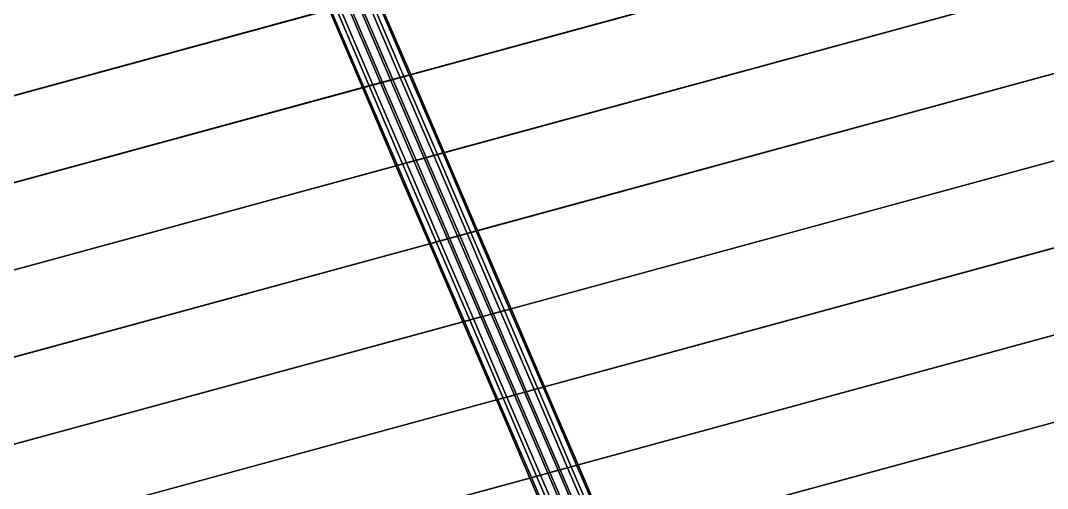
# Model space of a CAD drawing. Extents: x 2629709 to 3675628, y 1179 to 102095.
# Drawn here: x 2652340 to 2664888, y 81384 to 87104 of the extents above; entities that cross this region are included whole.
import ezdxf

# ---------------------------------------------------------------- set-up
doc = ezdxf.new("R2010")
doc.units = 0
doc.header["$LTSCALE"] = 550
doc.header["$MEASUREMENT"] = 0
for name, color, linetype in [('3DF-기초', 4, 'Continuous'), ('3DF-방호벽', 9, 'Continuous'), ('3DF-슬래브', 8, 'Continuous'), ('3DF-포장', 250, 'Continuous')]:
    doc.layers.add(name, color=color, linetype=linetype)

msp = doc.modelspace()

# ---------------------------------------------------------------- linework, layer by layer
at = {"layer": '3DF-기초'}
for points in [[(2651125, 71625, 102250), (2649027, 76613, 102250), (2669000, 82057, 102250), (2671166, 77096, 102250)], [(2649027, 76613, 102250), (2649027, 76613, 102350), (2669000, 82057, 102350), (2669000, 82057, 102250)], [(2649027, 76613, 102350), (2651125, 71625, 102350), (2671166, 77096, 102350), (2669000, 82057, 102350)]]:
    msp.add_3dface(points, dxfattribs=at)
at = {"layer": '3DF-방호벽'}
for points in [[(2657107, 86444, 111716), (2656518, 86284, 111746), (2656109, 87238, 111707), (2656698, 87398, 111676)], [(2656862, 86378, 113078), (2656887, 86384, 113053), (2656478, 87339, 113014), (2656453, 87332, 113039)], [(2656887, 86384, 113053), (2656979, 86409, 112121), (2656570, 87364, 112081), (2656478, 87339, 113014)], [(2656979, 86409, 112121), (2657025, 86422, 111994), (2656616, 87376, 111954), (2656570, 87364, 112081)], [(2657025, 86422, 111994), (2657089, 86439, 111898), (2656680, 87394, 111858), (2656616, 87376, 111954)], [(2657089, 86439, 111898), (2657107, 86444, 111839), (2656698, 87398, 111799), (2656680, 87394, 111858)], [(2657107, 86444, 111839), (2657107, 86444, 111716), (2656698, 87398, 111676), (2656698, 87398, 111799)], [(2656518, 86284, 111869), (2656536, 86289, 111926), (2656127, 87243, 111887), (2656109, 87238, 111830)], [(2656518, 86284, 111746), (2656518, 86284, 111869), (2656109, 87238, 111830), (2656109, 87238, 111707)], [(2656536, 86289, 111926), (2656600, 86306, 112016), (2656191, 87260, 111976), (2656127, 87243, 111887)], [(2656600, 86306, 112016), (2656646, 86319, 112138), (2656237, 87273, 112099), (2656191, 87260, 111976)], [(2656646, 86319, 112138), (2656738, 86344, 113061), (2656329, 87298, 113022), (2656237, 87273, 112099)], [(2656738, 86344, 113061), (2656763, 86350, 113083), (2656354, 87305, 113044), (2656329, 87298, 113022)], [(2656763, 86350, 113083), (2656862, 86378, 113078), (2656453, 87332, 113039), (2656354, 87305, 113044)], [(2657516, 85490, 111755), (2656927, 85329, 111786), (2656518, 86284, 111746), (2657107, 86444, 111716)], [(2657055, 85364, 112177), (2657147, 85389, 113101), (2656738, 86344, 113061), (2656646, 86319, 112138)], [(2657147, 85389, 113101), (2657172, 85396, 113123), (2656763, 86350, 113083), (2656738, 86344, 113061)], [(2657172, 85396, 113123), (2657271, 85423, 113118), (2656862, 86378, 113078), (2656763, 86350, 113083)], [(2657271, 85423, 113118), (2657296, 85430, 113093), (2656887, 86384, 113053), (2656862, 86378, 113078)], [(2657296, 85430, 113093), (2657388, 85455, 112160), (2656979, 86409, 112121), (2656887, 86384, 113053)], [(2657388, 85455, 112160), (2657434, 85468, 112033), (2657025, 86422, 111994), (2656979, 86409, 112121)], [(2657434, 85468, 112033), (2657498, 85485, 111937), (2657089, 86439, 111898), (2657025, 86422, 111994)], [(2657498, 85485, 111937), (2657516, 85490, 111878), (2657107, 86444, 111839), (2657089, 86439, 111898)], [(2657516, 85490, 111878), (2657516, 85490, 111755), (2657107, 86444, 111716), (2657107, 86444, 111839)], [(2656927, 85329, 111909), (2656945, 85334, 111966), (2656536, 86289, 111926), (2656518, 86284, 111869)], [(2656927, 85329, 111786), (2656927, 85329, 111909), (2656518, 86284, 111869), (2656518, 86284, 111746)], [(2656945, 85334, 111966), (2657009, 85352, 112055), (2656600, 86306, 112016), (2656536, 86289, 111926)], [(2657009, 85352, 112055), (2657055, 85364, 112177), (2656646, 86319, 112138), (2656600, 86306, 112016)], [(2657925, 84536, 111795), (2657336, 84375, 111825), (2656927, 85329, 111786), (2657516, 85490, 111755)], [(2657706, 84476, 113132), (2657797, 84501, 112200), (2657388, 85455, 112160), (2657296, 85430, 113093)], [(2657797, 84501, 112200), (2657843, 84513, 112073), (2657434, 85468, 112033), (2657388, 85455, 112160)], [(2657843, 84513, 112073), (2657907, 84531, 111977), (2657498, 85485, 111937), (2657434, 85468, 112033)], [(2657907, 84531, 111977), (2657925, 84536, 111918), (2657516, 85490, 111878), (2657498, 85485, 111937)], [(2657925, 84536, 111918), (2657925, 84536, 111795), (2657516, 85490, 111755), (2657516, 85490, 111878)], [(2657336, 84375, 111948), (2657354, 84380, 112005), (2656945, 85334, 111966), (2656927, 85329, 111909)], [(2657354, 84380, 112005), (2657419, 84398, 112095), (2657009, 85352, 112055), (2656945, 85334, 111966)], [(2657419, 84398, 112095), (2657464, 84410, 112217), (2657055, 85364, 112177), (2657009, 85352, 112055)], [(2657464, 84410, 112217), (2657556, 84435, 113140), (2657147, 85389, 113101), (2657055, 85364, 112177)], [(2657556, 84435, 113140), (2657581, 84442, 113162), (2657172, 85396, 113123), (2657147, 85389, 113101)], [(2657581, 84442, 113162), (2657680, 84469, 113157), (2657271, 85423, 113118), (2657172, 85396, 113123)], [(2657680, 84469, 113157), (2657706, 84476, 113132), (2657296, 85430, 113093), (2657271, 85423, 113118)], [(2657336, 84375, 111825), (2657336, 84375, 111948), (2656927, 85329, 111909), (2656927, 85329, 111786)], [(2658334, 83581, 111834), (2657746, 83421, 111864), (2657336, 84375, 111825), (2657925, 84536, 111795)], [(2657990, 83488, 113202), (2658090, 83515, 113197), (2657680, 84469, 113157), (2657581, 84442, 113162)], [(2658090, 83515, 113197), (2658115, 83522, 113172), (2657706, 84476, 113132), (2657680, 84469, 113157)], [(2658115, 83522, 113172), (2658206, 83547, 112239), (2657797, 84501, 112200), (2657706, 84476, 113132)], [(2658206, 83547, 112239), (2658252, 83559, 112112), (2657843, 84513, 112073), (2657797, 84501, 112200)], [(2658252, 83559, 112112), (2658316, 83577, 112016), (2657907, 84531, 111977), (2657843, 84513, 112073)], [(2658316, 83577, 112016), (2658334, 83581, 111957), (2657925, 84536, 111918), (2657907, 84531, 111977)], [(2658334, 83581, 111957), (2658334, 83581, 111834), (2657925, 84536, 111795), (2657925, 84536, 111918)], [(2657746, 83421, 111987), (2657763, 83426, 112044), (2657354, 84380, 112005), (2657336, 84375, 111948)], [(2657746, 83421, 111864), (2657746, 83421, 111987), (2657336, 84375, 111948), (2657336, 84375, 111825)], [(2657763, 83426, 112044), (2657828, 83443, 112134), (2657419, 84398, 112095), (2657354, 84380, 112005)], [(2657828, 83443, 112134), (2657873, 83456, 112256), (2657464, 84410, 112217), (2657419, 84398, 112095)], [(2657873, 83456, 112256), (2657965, 83481, 113179), (2657556, 84435, 113140), (2657464, 84410, 112217)], [(2657965, 83481, 113179), (2657990, 83488, 113202), (2657581, 84442, 113162), (2657556, 84435, 113140)], [(2658743, 82627, 111874), (2658155, 82467, 111904), (2657746, 83421, 111864), (2658334, 83581, 111834)], [(2658661, 82605, 112152), (2658725, 82622, 112056), (2658316, 83577, 112016), (2658252, 83559, 112112)], [(2658725, 82622, 112056), (2658743, 82627, 111997), (2658334, 83581, 111957), (2658316, 83577, 112016)], [(2658743, 82627, 111997), (2658743, 82627, 111874), (2658334, 83581, 111834), (2658334, 83581, 111957)], [(2658237, 82489, 112173), (2658283, 82502, 112296), (2657873, 83456, 112256), (2657828, 83443, 112134)], [(2658283, 82502, 112296), (2658374, 82526, 113219), (2657965, 83481, 113179), (2657873, 83456, 112256)], [(2658374, 82526, 113219), (2658399, 82533, 113241), (2657990, 83488, 113202), (2657965, 83481, 113179)], [(2658399, 82533, 113241), (2658499, 82560, 113236), (2658090, 83515, 113197), (2657990, 83488, 113202)], [(2658499, 82560, 113236), (2658524, 82567, 113211), (2658115, 83522, 113172), (2658090, 83515, 113197)], [(2658524, 82567, 113211), (2658615, 82592, 112279), (2658206, 83547, 112239), (2658115, 83522, 113172)], [(2658615, 82592, 112279), (2658661, 82605, 112152), (2658252, 83559, 112112), (2658206, 83547, 112239)], [(2658155, 82467, 112027), (2658173, 82472, 112084), (2657763, 83426, 112044), (2657746, 83421, 111987)], [(2658155, 82467, 111904), (2658155, 82467, 112027), (2657746, 83421, 111987), (2657746, 83421, 111864)], [(2658173, 82472, 112084), (2658237, 82489, 112173), (2657828, 83443, 112134), (2657763, 83426, 112044)], [(2659152, 81673, 111913), (2658564, 81512, 111943), (2658155, 82467, 111904), (2658743, 82627, 111874)], [(2658933, 81613, 113251), (2659025, 81638, 112318), (2658615, 82592, 112279), (2658524, 82567, 113211)], [(2659025, 81638, 112318), (2659070, 81650, 112191), (2658661, 82605, 112152), (2658615, 82592, 112279)], [(2659070, 81650, 112191), (2659135, 81668, 112095), (2658725, 82622, 112056), (2658661, 82605, 112152)], [(2659135, 81668, 112095), (2659152, 81673, 112036), (2658743, 82627, 111997), (2658725, 82622, 112056)], [(2659152, 81673, 112036), (2659152, 81673, 111913), (2658743, 82627, 111874), (2658743, 82627, 111997)], [(2658564, 81512, 112066), (2658582, 81517, 112123), (2658173, 82472, 112084), (2658155, 82467, 112027)], [(2658564, 81512, 111943), (2658564, 81512, 112066), (2658155, 82467, 112027), (2658155, 82467, 111904)], [(2658582, 81517, 112123), (2658646, 81535, 112213), (2658237, 82489, 112173), (2658173, 82472, 112084)], [(2658646, 81535, 112213), (2658692, 81547, 112335), (2658283, 82502, 112296), (2658237, 82489, 112173)], [(2658692, 81547, 112335), (2658783, 81572, 113258), (2658374, 82526, 113219), (2658283, 82502, 112296)], [(2658783, 81572, 113258), (2658808, 81579, 113281), (2658399, 82533, 113241), (2658374, 82526, 113219)], [(2658808, 81579, 113281), (2658908, 81606, 113276), (2658499, 82560, 113236), (2658399, 82533, 113241)], [(2658908, 81606, 113276), (2658933, 81613, 113251), (2658524, 82567, 113211), (2658499, 82560, 113236)], [(2659561, 80719, 111953), (2658973, 80558, 111983), (2658564, 81512, 111943), (2659152, 81673, 111913)], [(2659101, 80593, 112374), (2659192, 80618, 113298), (2658783, 81572, 113258), (2658692, 81547, 112335)], [(2659192, 80618, 113298), (2659218, 80625, 113320), (2658808, 81579, 113281), (2658783, 81572, 113258)], [(2659218, 80625, 113320), (2659317, 80652, 113315), (2658908, 81606, 113276), (2658808, 81579, 113281)], [(2659317, 80652, 113315), (2659342, 80659, 113290), (2658933, 81613, 113251), (2658908, 81606, 113276)], [(2659342, 80659, 113290), (2659434, 80684, 112358), (2659025, 81638, 112318), (2658933, 81613, 113251)], [(2659434, 80684, 112358), (2659479, 80696, 112231), (2659070, 81650, 112191), (2659025, 81638, 112318)], [(2659479, 80696, 112231), (2659544, 80714, 112135), (2659135, 81668, 112095), (2659070, 81650, 112191)], [(2659544, 80714, 112135), (2659561, 80719, 112076), (2659152, 81673, 112036), (2659135, 81668, 112095)], [(2659561, 80719, 112076), (2659561, 80719, 111953), (2659152, 81673, 111913), (2659152, 81673, 112036)], [(2658973, 80558, 112106), (2658991, 80563, 112163), (2658582, 81517, 112123), (2658564, 81512, 112066)], [(2658973, 80558, 111983), (2658973, 80558, 112106), (2658564, 81512, 112066), (2658564, 81512, 111943)], [(2658991, 80563, 112163), (2659055, 80580, 112252), (2658646, 81535, 112213), (2658582, 81517, 112123)], [(2659055, 80580, 112252), (2659101, 80593, 112374), (2658692, 81547, 112335), (2658646, 81535, 112213)]]:
    msp.add_3dface(points, dxfattribs=at)
at = {"layer": '3DF-슬래브'}
for points in [[(2644943, 86325, 111177), (2664776, 91733, 110136), (2664360, 92685, 110094), (2644541, 87281, 111139)], [(2664776, 91733, 111136), (2644943, 86325, 112177), (2644541, 87281, 112139), (2664360, 92685, 111094)], [(2645345, 85369, 111214), (2665192, 90780, 110177), (2664776, 91733, 110136), (2644943, 86325, 111177)], [(2665192, 90780, 111177), (2645345, 85369, 112214), (2644943, 86325, 112177), (2664776, 91733, 111136)], [(2645747, 84413, 111252), (2665608, 89828, 110218), (2665192, 90780, 110177), (2645345, 85369, 111214)], [(2665608, 89828, 111218), (2645747, 84413, 112252), (2645345, 85369, 112214), (2665192, 90780, 111177)], [(2646149, 83457, 111289), (2666024, 88875, 110260), (2665608, 89828, 110218), (2645747, 84413, 111252)], [(2666024, 88875, 111260), (2646149, 83457, 112289), (2645747, 84413, 112252), (2665608, 89828, 111218)], [(2646551, 82500, 111327), (2666439, 87923, 110301), (2666024, 88875, 110260), (2646149, 83457, 111289)], [(2666439, 87923, 111301), (2646551, 82500, 112327), (2646149, 83457, 112289), (2666024, 88875, 111260)], [(2646954, 81544, 111364), (2666855, 86970, 110343), (2666439, 87923, 110301), (2646551, 82500, 111327)], [(2666855, 86970, 111343), (2646954, 81544, 112364), (2646551, 82500, 112327), (2666439, 87923, 111301)], [(2647356, 80588, 111402), (2667271, 86018, 110384), (2666855, 86970, 110343), (2646954, 81544, 111364)], [(2667271, 86018, 111384), (2647356, 80588, 112402), (2646954, 81544, 112364), (2666855, 86970, 111343)], [(2647758, 79632, 111439), (2667687, 85066, 110425), (2667271, 86018, 110384), (2647356, 80588, 111402)], [(2667687, 85066, 111425), (2647758, 79632, 112439), (2647356, 80588, 112402), (2667271, 86018, 111384)], [(2648160, 78676, 111476), (2668103, 84113, 110467), (2667687, 85066, 110425), (2647758, 79632, 111439)], [(2668103, 84113, 111467), (2648160, 78676, 112476), (2647758, 79632, 112439), (2667687, 85066, 111425)], [(2648562, 77720, 111514), (2668518, 83161, 110508), (2668103, 84113, 110467), (2648160, 78676, 111476)], [(2668518, 83161, 111508), (2648562, 77720, 112514), (2648160, 78676, 112476), (2668103, 84113, 111467)], [(2648964, 76763, 111551), (2668934, 82208, 110550), (2668518, 83161, 110508), (2648562, 77720, 111514)], [(2668934, 82208, 111550), (2648964, 76763, 112551), (2648562, 77720, 112514), (2668518, 83161, 111508)], [(2649366, 75807, 111589), (2669350, 81256, 110591), (2668934, 82208, 110550), (2648964, 76763, 111551)], [(2669350, 81256, 111591), (2649366, 75807, 112589), (2648964, 76763, 112551), (2668934, 82208, 111550)]]:
    msp.add_3dface(points, dxfattribs=at)
at = {"layer": '3DF-포장'}
for points in [[(2645377, 86444, 112154), (2655291, 89147, 111628), (2654882, 90101, 111589), (2644975, 87400, 112116)], [(2655291, 89147, 111708), (2645377, 86444, 112234), (2644975, 87400, 112196), (2654882, 90101, 111669)], [(2657107, 86444, 111716), (2665589, 88757, 111282), (2665174, 89709, 111241), (2656698, 87398, 111676)], [(2665589, 88757, 111362), (2657107, 86444, 111796), (2656698, 87398, 111756), (2665174, 89709, 111321)], [(2645779, 85487, 112191), (2655700, 88192, 111667), (2655291, 89147, 111628), (2645377, 86444, 112154)], [(2655700, 88192, 111747), (2645779, 85487, 112271), (2645377, 86444, 112234), (2655291, 89147, 111708)], [(2657516, 85490, 111755), (2666005, 87805, 111323), (2665589, 88757, 111282), (2657107, 86444, 111716)], [(2666005, 87805, 111403), (2657516, 85490, 111835), (2657107, 86444, 111796), (2665589, 88757, 111362)], [(2646181, 84531, 112229), (2656109, 87238, 111707), (2655700, 88192, 111667), (2645779, 85487, 112191)], [(2656109, 87238, 111787), (2646181, 84531, 112309), (2645779, 85487, 112271), (2655700, 88192, 111747)], [(2657925, 84536, 111795), (2666421, 86852, 111365), (2666005, 87805, 111323), (2657516, 85490, 111755)], [(2666421, 86852, 111445), (2657925, 84536, 111875), (2657516, 85490, 111835), (2666005, 87805, 111403)], [(2657107, 86444, 111796), (2657107, 86444, 111716), (2656698, 87398, 111676), (2656698, 87398, 111756)], [(2646584, 83575, 112266), (2656518, 86284, 111746), (2656109, 87238, 111707), (2646181, 84531, 112229)], [(2656518, 86284, 111826), (2646584, 83575, 112346), (2646181, 84531, 112309), (2656109, 87238, 111787)], [(2656518, 86284, 111746), (2656518, 86284, 111826), (2656109, 87238, 111787), (2656109, 87238, 111707)], [(2658334, 83581, 111834), (2666837, 85900, 111406), (2666421, 86852, 111365), (2657925, 84536, 111795)], [(2666837, 85900, 111486), (2658334, 83581, 111914), (2657925, 84536, 111875), (2666421, 86852, 111445)], [(2657516, 85490, 111835), (2657516, 85490, 111755), (2657107, 86444, 111716), (2657107, 86444, 111796)], [(2646986, 82619, 112304), (2656927, 85329, 111786), (2656518, 86284, 111746), (2646584, 83575, 112266)], [(2656927, 85329, 111866), (2646986, 82619, 112384), (2646584, 83575, 112346), (2656518, 86284, 111826)], [(2656927, 85329, 111786), (2656927, 85329, 111866), (2656518, 86284, 111826), (2656518, 86284, 111746)], [(2658743, 82627, 111874), (2667253, 84947, 111447), (2666837, 85900, 111406), (2658334, 83581, 111834)], [(2667253, 84947, 111527), (2658743, 82627, 111954), (2658334, 83581, 111914), (2666837, 85900, 111486)], [(2657925, 84536, 111875), (2657925, 84536, 111795), (2657516, 85490, 111755), (2657516, 85490, 111835)], [(2647388, 81663, 112342), (2657336, 84375, 111825), (2656927, 85329, 111786), (2646986, 82619, 112304)], [(2657336, 84375, 111905), (2647388, 81663, 112422), (2646986, 82619, 112384), (2656927, 85329, 111866)], [(2657336, 84375, 111825), (2657336, 84375, 111905), (2656927, 85329, 111866), (2656927, 85329, 111786)], [(2659152, 81673, 111913), (2667668, 83995, 111488), (2667253, 84947, 111447), (2658743, 82627, 111874)], [(2667668, 83995, 111568), (2659152, 81673, 111993), (2658743, 82627, 111954), (2667253, 84947, 111527)], [(2658334, 83581, 111914), (2658334, 83581, 111834), (2657925, 84536, 111795), (2657925, 84536, 111875)], [(2647790, 80706, 112379), (2657746, 83421, 111864), (2657336, 84375, 111825), (2647388, 81663, 112342)], [(2657746, 83421, 111944), (2647790, 80706, 112459), (2647388, 81663, 112422), (2657336, 84375, 111905)], [(2657746, 83421, 111864), (2657746, 83421, 111944), (2657336, 84375, 111905), (2657336, 84375, 111825)], [(2659561, 80719, 111953), (2668084, 83042, 111530), (2667668, 83995, 111488), (2659152, 81673, 111913)], [(2668084, 83042, 111610), (2659561, 80719, 112033), (2659152, 81673, 111993), (2667668, 83995, 111568)], [(2658743, 82627, 111954), (2658743, 82627, 111874), (2658334, 83581, 111834), (2658334, 83581, 111914)], [(2648192, 79750, 112417), (2658155, 82467, 111904), (2657746, 83421, 111864), (2647790, 80706, 112379)], [(2658155, 82467, 111984), (2648192, 79750, 112497), (2647790, 80706, 112459), (2657746, 83421, 111944)], [(2658155, 82467, 111904), (2658155, 82467, 111984), (2657746, 83421, 111944), (2657746, 83421, 111864)], [(2659971, 79764, 111992), (2668500, 82090, 111571), (2668084, 83042, 111530), (2659561, 80719, 111953)], [(2668500, 82090, 111651), (2659971, 79764, 112072), (2659561, 80719, 112033), (2668084, 83042, 111610)], [(2659152, 81673, 111993), (2659152, 81673, 111913), (2658743, 82627, 111874), (2658743, 82627, 111954)], [(2648594, 78794, 112454), (2658564, 81512, 111943), (2658155, 82467, 111904), (2648192, 79750, 112417)], [(2658564, 81512, 112023), (2648594, 78794, 112534), (2648192, 79750, 112497), (2658155, 82467, 111984)], [(2658564, 81512, 111943), (2658564, 81512, 112023), (2658155, 82467, 111984), (2658155, 82467, 111904)], [(2660380, 78810, 112032), (2668916, 81137, 111612), (2668500, 82090, 111571), (2659971, 79764, 111992)], [(2668916, 81137, 111692), (2660380, 78810, 112112), (2659971, 79764, 112072), (2668500, 82090, 111651)], [(2659561, 80719, 112033), (2659561, 80719, 111953), (2659152, 81673, 111913), (2659152, 81673, 111993)], [(2648996, 77838, 112492), (2658973, 80558, 111983), (2658564, 81512, 111943), (2648594, 78794, 112454)], [(2658973, 80558, 112063), (2648996, 77838, 112572), (2648594, 78794, 112534), (2658564, 81512, 112023)], [(2658973, 80558, 111983), (2658973, 80558, 112063), (2658564, 81512, 112023), (2658564, 81512, 111943)]]:
    msp.add_3dface(points, dxfattribs=at)

doc.saveas('drawing.dxf')
